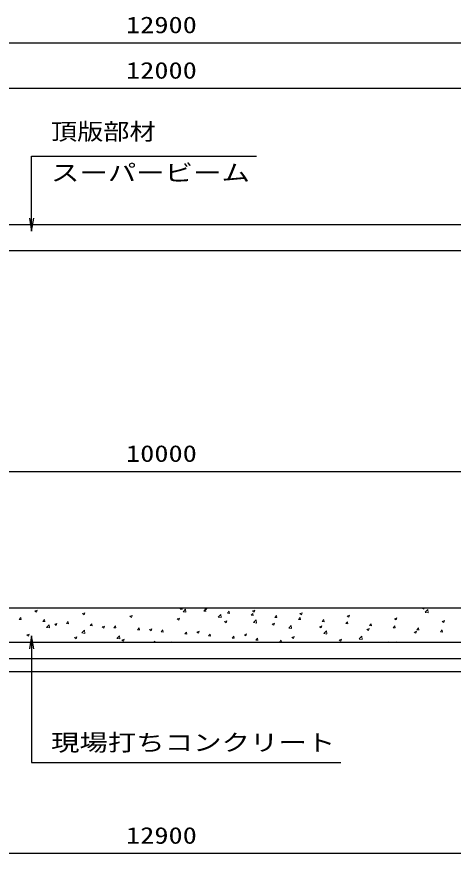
# Model space of a CAD drawing. Units: millimetres at full size. Extents: x 0 to 84100, y 0 to 59400.
# Drawn here: x 13822 to 20543, y 29720 to 42601 of the extents above; entities that cross this region are included whole.
import ezdxf
from ezdxf.enums import TextEntityAlignment as Align

# ---------------------------------------------------------------- set-up
doc = ezdxf.new("R2010")
doc.units = ezdxf.units.MM
for name, color, linetype, lineweight in [('D-DCR-HCHn', 4, 'Continuous', 9), ('D-STR-DIM', 7, 'Continuous', 25), ('D-STR-STRn', 1, 'Continuous', 25), ('D-STR-TXT', 7, 'Continuous', 25)]:
    doc.layers.add(name, color=color, linetype=linetype, lineweight=lineweight)
doc.styles.add('ＭＳ ゴシック', font='')
doc.styles.get('ＭＳ ゴシック').set_extended_font_data('MS Gothic')

# ---------------------------------------------------------------- blocks, each defined once
blk = doc.blocks.new('open_arrow')
at = {"color": 0, "linetype": 'Continuous', "lineweight": -2}
blk.add_lwpolyline([(7.5, 1.25), (0, 0), (7.5, -1.25)], dxfattribs=at)

msp = doc.modelspace()

# ---------------------------------------------------------------- linework, layer by layer
at = {"layer": 'D-DCR-HCHn'}
for p, q in [((16340.225, 33479.82), (16357.157, 33500)), ((16370.255, 33475.922), (16365.814, 33500)), ((16720.061, 33492.081), (16745.33, 33475.037)), ((16720.222, 33492.108), (16740.781, 33500)), ((16745.355, 33475.121), (16753.703, 33500)), ((20067.141, 33493.187), (20092.41, 33476.143)), ((20067.306, 33493.213), (20084.987, 33500)), ((20092.435, 33476.229), (20100.411, 33500)), ((14103.044, 33450.29), (14128.313, 33433.246)), ((14103.201, 33450.318), (14138.77, 33463.972)), ((14128.338, 33433.329), (14138.638, 33464.027)), ((14833.105, 33409.605), (14858.374, 33392.561)), ((14833.263, 33409.633), (14868.833, 33423.286)), ((14858.399, 33392.645), (14868.7, 33423.343)), ((15563.167, 33368.921), (15588.436, 33351.876)), ((15563.326, 33368.947), (15598.895, 33382.601)), ((15588.461, 33351.96), (15598.761, 33382.658)), ((16339.762, 33479.813), (16370.126, 33477.156)), ((16382.831, 33439.754), (16422.399, 33480.992)), ((16382.953, 33439.316), (16428.133, 33432.308)), ((16428.053, 33432.653), (16422.441, 33480.898)), ((16704.13, 33447.935), (16734.494, 33445.278)), ((16704.594, 33447.942), (16729.084, 33477.128)), ((16734.623, 33444.041), (16728.749, 33475.884)), ((16924.989, 33355.67), (16964.557, 33396.908)), ((16970.211, 33348.568), (16964.599, 33396.813)), ((17068.498, 33416.057), (17098.862, 33413.4)), ((17068.963, 33416.064), (17093.453, 33445.25)), ((17098.99, 33412.161), (17093.117, 33444.003)), ((17432.866, 33384.179), (17463.23, 33381.522)), ((17433.333, 33384.186), (17457.823, 33413.372)), ((17450.123, 33451.396), (17475.392, 33434.352)), ((17450.284, 33451.423), (17485.854, 33465.077)), ((17463.358, 33380.28), (17457.485, 33412.123)), ((17475.417, 33434.437), (17485.717, 33465.135)), ((17797.702, 33352.307), (17822.192, 33381.494)), ((17827.726, 33348.399), (17821.852, 33380.242)), ((18180.185, 33410.711), (18205.454, 33393.667)), ((18180.347, 33410.738), (18215.917, 33424.391)), ((18205.479, 33393.752), (18215.779, 33424.45)), ((18910.246, 33370.027), (18935.515, 33352.982)), ((18910.41, 33370.052), (18945.979, 33383.706)), ((18935.54, 33353.068), (18945.841, 33383.766)), ((20110.588, 33430.099), (20150.155, 33471.336)), ((20110.711, 33429.652), (20155.891, 33422.645)), ((20155.811, 33422.997), (20150.198, 33471.241)), ((13859.67, 33320.846), (13890.034, 33318.19)), ((13860.126, 33320.854), (13884.616, 33350.04)), ((13890.164, 33316.972), (13884.291, 33348.815)), ((14224.038, 33288.968), (14254.402, 33286.311)), ((14224.495, 33288.975), (14248.986, 33318.162)), ((14254.532, 33285.091), (14248.658, 33316.934)), ((14281.549, 33197.156), (14321.116, 33238.394)), ((14326.77, 33190.055), (14321.158, 33238.3)), ((14406.272, 33245.76), (14431.541, 33228.716)), ((14406.43, 33245.787), (14442, 33259.441)), ((14431.566, 33228.799), (14441.867, 33259.497)), ((14588.407, 33257.09), (14618.771, 33254.433)), ((14588.865, 33257.097), (14613.355, 33286.284)), ((14618.899, 33253.211), (14613.026, 33285.053)), ((14953.234, 33225.219), (14977.724, 33254.405)), ((14983.267, 33221.33), (14977.394, 33253.173)), ((16293.228, 33328.236), (16318.498, 33311.191)), ((16293.389, 33328.262), (16328.958, 33341.916)), ((16318.523, 33311.276), (16328.823, 33341.974)), ((16925.111, 33355.23), (16970.291, 33348.223)), ((17023.29, 33287.551), (17048.559, 33270.507)), ((17023.451, 33287.577), (17059.021, 33301.231)), ((17048.584, 33270.591), (17058.884, 33301.289)), ((17467.147, 33271.585), (17506.715, 33312.823)), ((17467.269, 33271.144), (17512.449, 33264.137)), ((17512.37, 33264.484), (17506.757, 33312.728)), ((17753.352, 33246.866), (17778.621, 33229.822)), ((17753.514, 33246.892), (17789.084, 33260.546)), ((17778.646, 33229.907), (17788.946, 33260.605)), ((17797.235, 33352.3), (17827.599, 33349.644)), ((18161.603, 33320.422), (18191.967, 33317.766)), ((18162.071, 33320.429), (18186.561, 33349.616)), ((18192.094, 33316.519), (18186.22, 33348.362)), ((18525.971, 33288.544), (18556.335, 33285.888)), ((18526.441, 33288.551), (18550.931, 33317.737)), ((18556.461, 33284.638), (18550.588, 33316.481)), ((18890.339, 33256.666), (18920.703, 33254.01)), ((18890.81, 33256.673), (18915.3, 33285.859)), ((18920.829, 33252.758), (18914.955, 33284.601)), ((19255.179, 33224.795), (19279.669, 33253.981)), ((19285.197, 33220.877), (19279.323, 33252.72)), ((19640.308, 33329.342), (19665.577, 33312.298)), ((19640.473, 33329.367), (19676.042, 33343.021)), ((19665.602, 33312.383), (19675.902, 33343.081)), ((20370.369, 33288.657), (20395.638, 33271.613)), ((20370.535, 33288.682), (20406.105, 33302.336)), ((20395.663, 33271.699), (20405.964, 33302.397)), ((14281.669, 33196.722), (14326.849, 33189.715)), ((14823.707, 33113.072), (14863.274, 33154.309)), ((14823.828, 33112.636), (14869.007, 33105.629)), ((14868.929, 33105.971), (14863.316, 33154.216)), ((14952.775, 33225.212), (14983.139, 33222.555)), ((15136.334, 33205.075), (15161.603, 33188.031)), ((15136.493, 33205.102), (15172.062, 33218.755)), ((15161.628, 33188.115), (15171.928, 33218.813)), ((15317.143, 33193.334), (15347.507, 33190.677)), ((15317.603, 33193.341), (15342.094, 33222.527)), ((15347.635, 33189.449), (15341.761, 33221.292)), ((15681.511, 33161.456), (15711.875, 33158.799)), ((15681.973, 33161.463), (15706.463, 33190.649)), ((15712.002, 33157.569), (15706.129, 33189.412)), ((15866.396, 33164.39), (15891.665, 33147.346)), ((15866.556, 33164.416), (15902.125, 33178.07)), ((15891.69, 33147.43), (15901.99, 33178.128)), ((16045.879, 33129.578), (16076.243, 33126.921)), ((16046.342, 33129.585), (16070.832, 33158.771)), ((16076.37, 33125.688), (16070.497, 33157.531)), ((16410.711, 33097.706), (16435.202, 33126.893)), ((16440.738, 33093.808), (16434.864, 33125.651)), ((16596.457, 33123.705), (16621.726, 33106.661)), ((16596.619, 33123.731), (16632.188, 33137.385)), ((16621.751, 33106.746), (16632.051, 33137.444)), ((18009.306, 33187.501), (18048.873, 33228.738)), ((18009.428, 33187.059), (18054.607, 33180.052)), ((18054.528, 33180.399), (18048.915, 33228.644)), ((18483.413, 33206.181), (18508.682, 33189.137)), ((18483.577, 33206.206), (18519.146, 33219.86)), ((18508.707, 33189.222), (18519.008, 33219.92)), ((18551.464, 33103.416), (18591.031, 33144.654)), ((18551.586, 33102.973), (18596.766, 33095.966)), ((18596.686, 33096.315), (18591.074, 33144.559)), ((19213.475, 33165.496), (19238.744, 33148.452)), ((19213.64, 33165.521), (19249.209, 33179.175)), ((19238.769, 33148.538), (19249.069, 33179.236)), ((19254.707, 33224.788), (19285.071, 33222.132)), ((19619.075, 33192.91), (19649.439, 33190.254)), ((19619.549, 33192.917), (19644.039, 33222.103)), ((19649.564, 33188.997), (19643.691, 33220.839)), ((19943.537, 33124.811), (19968.806, 33107.767)), ((19943.702, 33124.836), (19979.272, 33138.49)), ((19968.83, 33107.853), (19979.131, 33138.551)), ((19983.444, 33161.032), (20013.808, 33158.375)), ((19983.918, 33161.038), (20008.408, 33190.225)), ((20013.932, 33157.116), (20008.058, 33188.959)), ((20347.812, 33129.154), (20378.176, 33126.497)), ((20348.287, 33129.16), (20372.777, 33158.347)), ((20378.3, 33125.235), (20372.426, 33157.078)), ((13979.44, 33081.914), (14004.709, 33064.87)), ((13979.597, 33081.941), (14015.167, 33095.595)), ((14004.733, 33064.953), (14015.034, 33095.651)), ((14709.501, 33041.229), (14734.77, 33024.185)), ((14709.66, 33041.256), (14745.229, 33054.91)), ((14734.795, 33024.269), (14745.095, 33054.967)), ((15365.865, 33028.987), (15405.432, 33070.225)), ((15365.986, 33028.551), (15411.166, 33021.544)), ((15411.087, 33021.886), (15405.474, 33070.131)), ((15439.563, 33000.545), (15464.832, 32983.5)), ((15439.723, 33000.57), (15475.292, 33014.224)), ((15464.857, 32983.584), (15475.157, 33014.282)), ((15932.104, 32970), (15947.59, 32986.14)), ((15949.499, 32970), (15947.632, 32986.046)), ((16410.248, 33097.699), (16440.612, 33095.043)), ((16774.616, 33065.821), (16804.98, 33063.165)), ((16775.081, 33065.828), (16799.571, 33095.015)), ((16805.105, 33061.927), (16799.232, 33093.77)), ((17138.984, 33033.943), (17169.348, 33031.287)), ((17139.45, 33033.95), (17163.94, 33063.136)), ((17169.473, 33030.047), (17163.6, 33061.889)), ((17326.519, 33083.02), (17351.788, 33065.976)), ((17326.681, 33083.046), (17362.251, 33096.7)), ((17351.813, 33066.061), (17362.113, 33096.759)), ((17503.352, 33002.065), (17533.716, 32999.409)), ((17503.819, 33002.072), (17528.31, 33031.258)), ((17533.841, 32998.166), (17527.967, 33030.009)), ((17868.189, 32970.194), (17892.679, 32999.38)), ((17897.523, 32970), (17892.335, 32998.128)), ((18056.58, 33042.336), (18081.85, 33025.291)), ((18056.744, 33042.361), (18092.313, 33056.014)), ((18081.874, 33025.377), (18092.175, 33056.075)), ((18786.642, 33001.651), (18811.911, 32984.606)), ((18786.807, 33001.675), (18822.376, 33015.329)), ((18811.936, 32984.692), (18822.236, 33015.39)), ((19093.622, 33019.331), (19133.189, 33060.569)), ((19093.744, 33018.888), (19138.924, 33011.881)), ((19138.844, 33012.23), (19133.232, 33060.475)), ((19540.341, 32970), (19552.439, 32974.644)), ((19550.719, 32970), (19552.298, 32974.706)), ((19669.126, 32970), (19675.347, 32976.484)), ((19676.133, 32970), (19675.39, 32976.39)), ((16196.135, 32970), (16205.355, 32973.539)), ((16204.011, 32970), (16205.218, 32973.598)), ((17867.72, 32970.187), (17869.859, 32970))]:
    msp.add_line(p, q, dxfattribs=at)
at = {"layer": 'D-STR-DIM'}
for p, q in [((9600, 42200), (22500, 42200)), ((10050, 41500), (22050, 41500)), ((11050, 35600), (21050, 35600)), ((9600, 29720), (22500, 29720))]:
    msp.add_line(p, q, dxfattribs=at)
at = {"layer": 'D-STR-STRn'}
for p, q in [((9905, 39400), (22195, 39400)), ((10950, 39000), (21150, 39000)), ((10350, 33500), (21750, 33500)), ((9500, 32970), (22600, 32970)), ((9500, 32720), (22600, 32720)), ((9500, 32520), (22600, 32520))]:
    msp.add_line(p, q, dxfattribs=at)
at = {"layer": 'D-STR-TXT'}
for points in [[(14050, 39300), (14050, 40451.777), (14250, 40451.777), (17512.437, 40451.777)], [(14050, 33070), (14050, 31120), (14250, 31120), (18811.168, 31120)]]:
    msp.add_lwpolyline(points, dxfattribs=at)

# ---------------------------------------------------------------- block references
at = {"layer": 'D-STR-TXT', "xscale": 26.7, "yscale": 26.7}
for p, rotation in [((14050, 39300), 90), ((14050, 33070), 270)]:
    msp.add_blockref('open_arrow', p, dxfattribs=dict(at, rotation=rotation))

# ---------------------------------------------------------------- texts
at = {"layer": 'D-STR-DIM', "style": 'ＭＳ ゴシック', "width": 1.25}
for s, p in [('12900', (16050, 42475)), ('12000', (16050, 41775)), ('10000', (16050, 35875)), ('12900', (16050, 29995))]:
    msp.add_text(s, height=256.6, dxfattribs=at).set_placement(p, align=Align.MIDDLE_CENTER)
at = {"layer": 'D-STR-TXT', "style": 'ＭＳ ゴシック', "width": 1.15}
msp.add_text('頂版部材\u3000\u3000\u3000\u3000', height=256.6, dxfattribs=at).set_placement((14350, 40960.406), align=Align.TOP_LEFT)
at = {"layer": 'D-STR-TXT', "style": 'ＭＳ ゴシック', "width": 1.25}
for s, p in [('スーパービーム', (14350, 39993.147)), ('現場打ちコンクリート', (14350, 31220))]:
    msp.add_text(s, height=256.6, dxfattribs=at).set_placement(p, align=Align.BOTTOM_LEFT)

doc.saveas('drawing.dxf')
